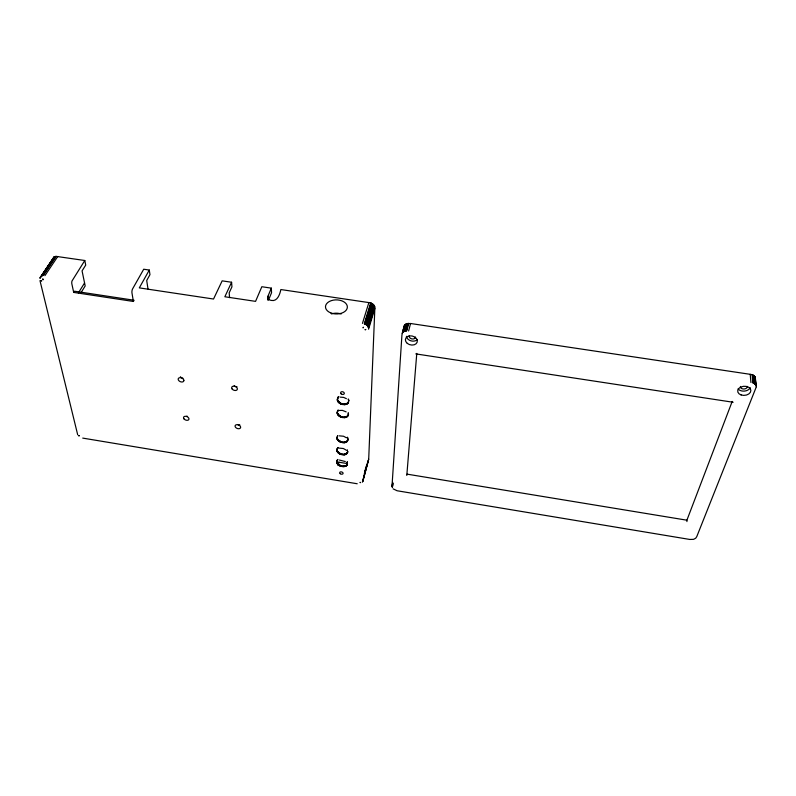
<?xml version="1.0" encoding="UTF-8"?>
<svg xmlns="http://www.w3.org/2000/svg" width="796" height="796" viewBox="0 0 796 796"><rect width="100%" height="100%" fill="white"/><g stroke="black" fill="none" stroke-linecap="round" stroke-linejoin="round"><path stroke-width="1.19" d="M362.628 481.759L368.697 459.222L374.846 308.341C375.075 305.097 371.782 302.848 368.866 302.589L280.849 289.545C279.953 294.072 277.466 301.764 271.317 300.43A4.965 3.144 -1.7 0 1 267.784 296.639L271.337 288.142L261.834 286.729L255.566 301.366L224.85 296.759L231.576 282.252L222.154 280.849L213.537 299.027L139.31 287.883L149.28 270.053L143.718 269.227L132.614 288.849A2.965 1.035 -82.6 0 0 131.977 292.988L133.39 301.455L73.7 292.411L71.859 283.923A2.945 1.194 -82.9 0 1 71.988 281.018L84.794 260.501L56.078 256.372L53.949 257.128L52.914 259.108M392.01 485.978L401.94 334.907L404.458 325.494L406.945 323.673L410.557 323.504L750.21 374.319C753.016 374.349 756.618 376.996 755.066 380.11M403.751 329.872L404.458 325.494M406.796 475.461L416.786 353.404M337.633 397.97L337.255 399.871L338.549 396.716L338.151 397.542M337.514 411.104L337.136 412.975L338.041 410.248L337.842 410.895M337.494 435.999L336.917 438.228L337.633 435.8M348.419 402.408L348.718 399.98L348.529 400.627M348.16 415.482L348.529 414.119L347.792 416.129M392.11 486.724L392.876 483.5M392.189 486.943L392.955 483.719M392.398 487.381L392.796 485.013M392.03 485.64L392.796 482.416M408.617 331.017L410.557 323.504M406.736 330.867L408.696 323.355M756.16 387.244L696.789 536.574L695.714 538.205L693.555 539.35L689.774 539.449L397.085 490.754L393.055 488.814M404.975 331.186L406.945 323.673M405.313 331.086L407.273 323.574M405.652 331.007L407.622 323.494M406.01 330.937L407.97 323.425M406.368 330.897L408.328 323.385M402.637 332.768L404.617 325.256M402.826 332.539L404.806 325.027M403.035 332.32L405.015 324.808M403.264 332.111L405.244 324.599M403.512 331.922L405.482 324.41M403.771 331.743L405.741 324.231M404.05 331.574L406.02 324.072M404.348 331.425L406.318 323.922M404.657 331.295L406.627 323.783M364.996 470.735L365.921 467.252M364.269 474.088L365.195 470.605M365.812 468.277L366.737 464.784M362.469 481.928L368.011 460.993M362.757 481.58L368.697 459.222M402.209 333.514L404.189 326.012M345.653 466.197L347.464 463.849L347.106 464.904M345.902 466.068L346.081 465.431M347.046 462.416L347.225 461.78M346.121 465.939L346.31 465.292M347.155 462.655L347.335 462.008L347.374 464.048M346.33 465.789L346.708 464.993M346.698 465.471L346.877 464.824M346.857 465.292L347.175 464.456M347.215 453.242L347.792 451.521L347.434 452.834M343.643 466.665L345.842 465.551M343.952 466.645L344.141 465.998M344.27 466.605L344.449 465.959M344.569 466.546L344.748 465.909M344.857 466.476L345.036 465.839M345.136 466.396L345.315 465.75M345.404 466.307L345.583 465.66M344.767 454.735L347.524 452.397M345.056 454.665L345.245 454.019M336.867 461.183L337.056 460.546L336.698 462.297L336.887 461.65C336.788 464.138 340.409 464.735 340.668 466.237L343.822 466.028M345.345 454.576L345.524 453.939M345.613 454.486L345.792 453.839M345.872 454.367L346.051 453.72M346.111 454.247L346.3 453.601M347.275 450.496L347.454 449.859M346.34 454.108L346.529 453.461M346.549 453.959L346.927 453.153M346.927 453.62L347.106 452.974M343.504 466.038L343.315 466.675L341.991 466.575M347.076 453.441L347.265 452.795M339.723 465.859L339.912 465.212M346.559 441.989L348.031 439.352L347.573 440.894M347.623 438.536L347.802 437.89M346.777 441.83L346.966 441.183M347.902 438.138L347.852 439.999M340.031 465.998L340.22 465.352M346.976 441.671L347.335 440.845M344.947 454.088L343.504 454.874L340.817 454.436C340.539 452.924 336.877 452.277 336.997 449.76L336.808 450.407L337.673 447.83L337.325 448.665M347.315 441.302L347.643 440.457M340.34 466.128L340.529 465.481M343.822 454.864L344.011 454.217M344.151 454.834L344.33 454.188M344.459 454.795L344.648 454.148M344.34 442.745L346.748 441.342M338.121 464.794L338.3 464.148M344.658 442.695L344.847 442.049M338.021 465.59L338.996 462.227L347.305 463.6M344.966 442.636L345.156 441.989M338.599 465.182L338.788 464.536M345.265 442.566L345.454 441.919M338.867 465.361L339.046 464.725M345.554 442.476L345.733 441.83M339.136 465.541L339.325 464.894M342.161 454.765L342.34 454.128L343.683 454.227M345.822 442.377L346.011 441.73M347.225 437.81L347.404 437.163M339.424 465.7L339.613 465.063M346.081 442.258L346.27 441.611M346.33 442.128L346.519 441.481M337.076 460.785L337.554 459.77L337.375 460.416M337.106 437.581C336.977 440.138 340.668 440.825 340.977 442.337L344.529 442.098M336.778 462.765L336.967 462.118M339.275 453.72L339.464 453.073M336.857 462.993L337.036 462.357M337.544 460.247L337.922 459.441M339.564 453.889L339.753 453.242M336.947 463.232L337.136 462.585M337.056 463.461L337.245 462.824M339.862 454.038L340.051 453.392M337.186 463.7L337.375 463.053M337.335 463.929L337.524 463.282M340.171 454.188L340.36 453.541M337.504 464.148L337.693 463.511M343.872 442.138L343.683 442.785L342.33 442.675M340.489 454.317L340.678 453.67M337.693 464.366L337.882 463.73M344.021 442.765L344.21 442.128M337.892 464.585L338.081 463.939M337.623 452.297L337.812 451.66M340.648 442.218L340.837 441.571M337.812 452.526L338.001 451.879M338.011 452.745L338.2 452.098M338.24 452.954L338.429 452.307M338.479 453.163L338.668 452.516M338.728 453.352L338.917 452.715M338.996 453.541L339.186 452.894M336.967 460.983L337.405 459.949M338.857 441.243L339.046 440.596M345.981 417.373L348.25 415.064M339.126 441.432L339.315 440.785M346.27 417.273L346.459 416.626M336.977 449.262L337.385 448.208M346.529 417.144L346.728 416.497M339.414 441.611L339.603 440.974M346.787 417.005L346.976 416.358M336.887 450.884L337.076 450.238M337.663 448.307L337.852 447.66M336.957 451.123L337.146 450.476M337.852 448.138L338.041 447.491M339.703 441.78L339.892 441.143M347.026 416.855L347.434 416.049M348.111 413.224L348.3 412.577M337.056 451.362L337.245 450.715M347.444 416.517L347.633 415.87M337.166 451.601L337.355 450.954M340.011 441.939L340.2 441.292M347.623 416.328L347.822 415.681M337.295 451.839L337.484 451.193M337.454 452.068L337.643 451.431M340.32 442.088L340.509 441.442M337.414 439.69L337.603 439.054M346.18 416.736L344.27 417.064L344.081 417.711L341.295 417.263C340.947 415.721 337.186 414.965 337.335 412.328M337.564 439.929L337.753 439.293M337.733 440.168L337.932 439.521M344.419 417.691L344.608 417.044M337.932 440.397L338.121 439.75M344.748 417.661L344.937 417.014M338.141 440.616L338.33 439.979M345.076 417.611L345.265 416.965M338.36 440.835L338.549 440.188M345.384 417.552L345.583 416.905M338.599 441.044L338.798 440.397M345.693 417.472L345.882 416.825M345.912 404.458L348.608 401.761L348.19 402.866M368.588 329.206L374.846 308.341M346.21 404.358L346.409 403.711M346.499 404.249L346.688 403.602M342.688 417.611L342.877 416.965L344.27 417.064M346.767 404.119L346.957 403.473M348.111 399.572L348.3 398.925M347.026 403.98L347.215 403.333M337.444 436.437L337.793 435.611M347.265 403.821L347.454 403.174M336.997 438.715L337.186 438.069M347.484 403.652L347.673 403.005M348.459 400.358L348.648 399.711M337.066 438.964L337.265 438.317M347.683 403.473L347.882 402.826M337.166 439.213L337.355 438.566M347.872 403.283L348.23 402.428M348.608 401.154L348.797 400.507M337.275 439.452L337.464 438.805M340.31 416.855L340.499 416.209M367.772 326.33L374.06 305.485M340.628 417.005L340.817 416.358M346.111 403.811L344.28 404.706L341.464 404.259C341.086 402.706 337.295 401.9 337.454 399.224M367.951 326.609L374.239 305.764M340.957 417.144L341.156 416.497M344.618 404.686L344.817 404.04M368.11 326.887L374.389 306.042M344.957 404.657L345.156 404.01M368.25 327.176L374.528 306.321M345.285 404.607L345.484 403.96M368.369 327.464L374.637 306.609M368.468 327.753L374.727 306.898M345.603 404.537L345.802 403.89M366.289 324.848L372.618 304.012M338.867 415.92L339.066 415.273M366.588 325.066L372.896 304.231M339.126 416.129L339.325 415.482M342.867 404.607L343.066 403.96L344.469 404.06M366.856 325.305L373.165 304.47M339.404 416.328L339.603 415.681M367.115 325.544L373.414 304.709M339.693 416.517L339.892 415.87M367.354 325.803L373.652 304.958M339.991 416.686L340.19 416.039M367.573 326.061L373.861 305.216M337.395 414L337.584 413.353M340.459 403.841L340.658 403.194M337.504 414.258L337.703 413.612M365.006 324.101L371.364 303.276M337.643 414.507L337.842 413.87M340.788 403.99L340.986 403.343M337.803 414.756L338.001 414.119M365.344 324.261L371.692 303.435M341.116 404.129L341.315 403.482M337.982 415.005L338.181 414.358M338.181 415.243L338.37 414.597M365.672 324.44L372.011 303.614M338.39 415.472L338.589 414.835M365.991 324.639L372.319 303.813M338.618 415.701L338.817 415.054M339.006 402.885L339.205 402.239M339.265 403.094L339.464 402.458M339.544 403.303L339.743 402.657M339.842 403.492L340.041 402.846M337.414 411.522L337.872 410.447M364.299 323.813L370.677 302.997M337.215 413.482L337.414 412.845M338.021 410.706L338.22 410.059M340.141 403.671L340.34 403.025M364.658 323.942L371.026 303.127M337.295 413.741L337.494 413.104M337.514 400.925L337.713 400.279M337.623 401.184L337.822 400.547M337.763 401.443L337.962 400.806M337.932 401.701L338.121 401.055M338.111 401.95L338.3 401.303M362.459 323.395L368.866 302.589M338.3 402.199L338.499 401.552M338.519 402.438L338.718 401.791M338.758 402.667L338.957 402.02M337.534 398.388L338.001 397.303M337.962 397.741L338.161 397.095M337.335 400.398L337.534 399.751M337.414 400.667L337.613 400.02M338.569 397.194L338.768 396.547M348.439 414.597L348.2 413.482M686.928 521.599L686.898 520.196L732.201 401.433M268.63 299.833L271.555 292.719L271.337 288.142M133.39 301.455L134.076 300.241M80.923 292.848L85.182 285.963L82.068 270.869L85.719 265.098L84.794 260.501M78.456 292.799L84.565 282.968M73.7 292.411L74.456 291.207L132.862 300.052M43.213 275.535L56.078 256.372M44.914 275.665L57.75 256.491M40.168 277.505L53.76 257.297M40.049 278.003L54.168 256.979M40.019 278.272L54.397 256.839M41.75 275.874L54.645 256.72M42.019 275.774L54.904 256.611M42.297 275.685L55.183 256.531M42.596 275.615L55.471 256.461M42.894 275.565L55.77 256.411M339.275 410.467L342.389 410.378L346.17 411.87M339.355 435.85L343.564 436.238L346.33 437.75M339.215 448.118L343.375 448.516L346.379 450.238M340.171 397.124L343.743 397.433L346.399 398.677M339.444 460.058L345.305 461.531M336.758 462.277L338.996 462.227M415.791 353.892L733.146 402.259M407.094 474.147L686.898 520.196M82.724 438.099L357.225 483.759M341.653 403.612L343.066 403.96M341.484 416.616L342.877 416.965M341.166 441.7L342.519 442.039M341.006 453.79L342.34 454.128M340.847 465.6L342.171 465.929M77.7 434.805L39.979 280.64M148.006 288.968L146.703 280.52L149.966 274.65L149.28 270.053M347.474 450.984L347.613 452.168M755.344 377.831L756.2 386.876M755.155 377.274L756.031 385.742M755.026 377.005L755.792 385.194M754.688 376.488L755.633 384.936M754.489 376.249L755.245 384.438M754.26 376.02L755.016 384.199M754.011 375.792L754.767 383.98M753.742 375.583L754.499 383.772M753.454 375.394L754.21 383.572M753.155 375.205L753.902 383.393M752.827 375.035L753.573 383.224M752.489 374.886L753.235 383.075M752.14 374.747L752.877 382.936M750.21 374.319L750.936 382.498M229.586 297.644L229.188 292.829L231.944 286.829L231.576 282.252M267.983 296.261L268.053 299.883M267.784 296.639L267.963 300.082M415.512 337.036A3.214 2.408 14.1 0 1 411.771 338.887A3.214 2.408 14.1 0 1 409.313 335.494M747.414 386.418A3.512 2.428 -4.2 0 1 743.743 389.015A3.512 2.428 -4.2 0 1 740.429 386.448M750.22 387.632A6.587 4.557 -4.2 0 1 744.509 391.085A6.587 4.557 -4.2 0 1 738.061 388.856M417.422 339.464A6.04 4.517 14.1 0 1 410.985 340.837A6.04 4.517 14.1 0 1 406.418 336.3M331.405 313.913A10.816 7.055 0.8 0 1 341.166 313.962M236.989 386.727A2.985 2.01 21.9 0 1 234.183 385.742M182.931 378.229A2.985 1.97 24.1 0 1 181.488 377.682M180.881 377.234A2.985 1.97 24.1 0 1 180.394 376.717M239.835 424.945A2.866 1.871 20.7 0 1 238.412 424.566M187.458 416.378A2.876 1.841 22.7 0 1 186.771 416.079M40.974 280.55L41.671 280.898L40.974 280.55M363.265 327.305L363.085 327.932L363.354 327.335M360.608 482.535L359.941 482.406L360.578 482.585M365.692 329.544L364.936 329.683L365.722 329.624M42.855 279.018L43.093 279.685L42.855 279.018M79.212 435.77L78.655 435.691L79.212 435.77M238.094 424.815L237.367 424.686A2.876 1.871 20.7 0 0 235.099 425.969L235.128 426.487A2.876 1.871 20.7 0 0 238.113 428.686A2.876 1.871 20.7 0 0 240.631 427.263A2.876 1.871 20.7 0 0 238.094 424.815M183.866 380.379L183.727 379.811A2.995 1.97 24 0 0 179.06 377.881A2.995 1.97 24 0 0 179.966 381.523A2.995 1.97 24 0 0 183.866 380.379M341.156 393.841A1.9 1.323 17 0 0 344.25 393.702A1.9 1.323 17 0 0 341.981 391.702A1.9 1.323 17 0 0 341.156 393.841M340.24 473.72A1.751 1.134 15.8 0 0 343.056 473.53A1.751 1.134 15.8 0 0 340.827 471.849A1.751 1.134 15.8 0 0 340.24 473.72M330.768 312.908A10.945 7.045 0.8 0 0 347.364 307.156A10.945 7.045 0.8 0 0 331.136 300.709A10.945 7.045 0.8 0 0 330.768 312.908M741.106 394.945A6.607 4.557 -4.1 0 0 750.867 390.468A6.607 4.557 -4.1 0 0 740.827 387.055A6.607 4.557 -4.1 0 0 741.106 394.945M407.244 343.335A6.06 4.517 14.1 0 0 417.174 342.151A6.06 4.517 14.1 0 0 409.651 335.882A6.06 4.517 14.1 0 0 407.244 343.335M184.005 418.905A2.885 1.841 22.7 0 0 188.742 419.681A2.885 1.841 22.7 0 0 185.975 416.328A2.885 1.841 22.7 0 0 184.005 418.905M232.124 388.995A2.995 2.01 21.9 0 0 237.099 389.791A2.995 2.01 21.9 0 0 234.342 386.219A2.995 2.01 21.9 0 0 232.124 388.995"/></g></svg>
